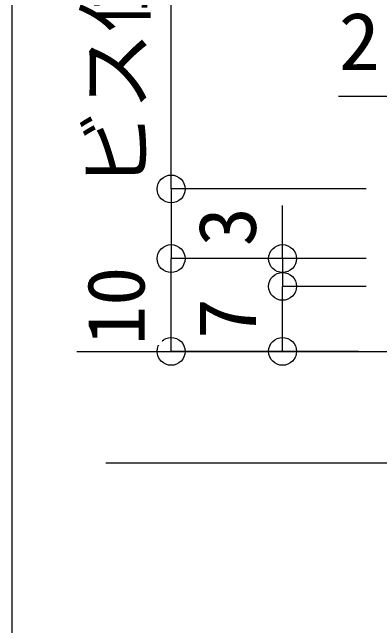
# Model space of a CAD drawing. Units: millimetres on the paper, enlarged 5 times, with parts at other scales. Extents: x -1051 to 1051, y -744 to 744.
# Drawn here: x -192.5 to -126.5, y -533.3 to -423.1 of the extents above; entities that cross this region are included whole.
import ezdxf
from ezdxf.enums import TextEntityAlignment as Align

# ---------------------------------------------------------------- set-up
doc = ezdxf.new("R2010")
doc.units = ezdxf.units.MM
doc.header["$LTSCALE"] = 5
doc.linetypes.add('CHAIN2', pattern=[12, 9, -1, 1, -1])
for name, color, linetype in [('5-0', 7, 'Continuous'), ('6-0', 5, 'Continuous'), ('6-1', 5, 'Continuous')]:
    doc.layers.add(name, color=color, linetype=linetype)
doc.styles.add('ＭＳ ゴシック', font='')
doc.styles.get('ＭＳ ゴシック').set_extended_font_data('MS Gothic')

msp = doc.modelspace()

# ---------------------------------------------------------------- linework, layer by layer
at = {"layer": '5-0', "color": 3}
msp.add_line((-192.5, -577.5), (-192.5, -257.5), dxfattribs=at)
at = {"layer": '6-0', "color": 6, "linetype": 'CHAIN2'}
msp.add_line((-180.9, -484), (193.038, -484), dxfattribs=at)
at = {"layer": '6-0', "color": 7}
for p, q in [((-175.723, -484), (-100.965, -484)), ((-175.723, -504), (179.363, -504))]:
    msp.add_line(p, q, dxfattribs=at)
at = {"layer": '6-1'}
for p, q in [((-163.965, -454.833), (-163.965, -313.44)), ((-128.965, -454.833), (-163.965, -454.833)), ((-163.965, -454.833), (-163.965, -467.333)), ((-143.965, -467.333), (-143.965, -457.798)), ((-128.965, -467.333), (-163.965, -467.333)), ((-163.965, -484), (-163.965, -467.333)), ((-128.965, -467.333), (-163.965, -467.333)), ((-130.298, -467.333), (-143.965, -467.333)), ((-143.965, -467.333), (-143.965, -472.333)), ((-128.965, -472.333), (-143.965, -472.333)), ((-143.965, -484), (-143.965, -472.333)), ((-128.965, -472.333), (-143.965, -472.333)), ((-130.298, -484), (-163.965, -484)), ((-130.298, -484), (-143.965, -484))]:
    msp.add_line(p, q, dxfattribs=at)
msp.add_lwpolyline([(-123.965, -450.412), (-123.965, -438.259), (-133.887, -438.259)], dxfattribs=at)
for centre in [(-163.965, -454.833), (-163.965, -467.333), (-143.965, -467.333), (-143.965, -472.333), (-163.965, -484), (-143.965, -484)]:
    msp.add_circle(centre, 2.5, dxfattribs=at)

# ---------------------------------------------------------------- texts
at = {"layer": '6-1', "color": 7, "style": 'ＭＳ ゴシック'}
msp.add_text('ビス位置:7.5㎜～11㎜', height=10.35, rotation=90, dxfattribs=at).set_placement((-165.631, -454.833), align=Align.BOTTOM_LEFT)

# ---------------------------------------------------------------- wipeouts: each hides what was drawn before it
at = {"color": 7}
msp.add_wipeout([(-133.887, -436.592), (-133.887, -422.481), (-126.549, -422.481), (-126.549, -436.592)], dxfattribs=at)

# ---------------------------------------------------------------- next in the draw order: texts
at = {"layer": '6-1', "color": 7, "style": 'ＭＳ ゴシック', "width": 1.05}
msp.add_text('2', height=10.35, dxfattribs=at).set_placement((-133.887, -436.592), align=Align.BOTTOM_LEFT)

# ---------------------------------------------------------------- next in the draw order: wipeouts: each hides what was drawn before it
at = {"color": 7}
for points in [[(-145.631, -465.136), (-159.742, -465.136), (-159.742, -457.798), (-145.631, -457.798)], [(-165.631, -482.863), (-179.742, -482.863), (-179.742, -468.47), (-165.631, -468.47)], [(-145.631, -481.835), (-159.742, -481.835), (-159.742, -474.497), (-145.631, -474.497)]]:
    msp.add_wipeout(points, dxfattribs=at)

# ---------------------------------------------------------------- next in the draw order: linework, layer by layer
at = {"layer": '6-1'}
for centre in [(-163.965, -467.333), (-143.965, -472.333)]:
    msp.add_circle(centre, 2.5, dxfattribs=at)

# ---------------------------------------------------------------- next in the draw order: texts
at = {"layer": '6-1', "color": 7, "style": 'ＭＳ ゴシック'}
for s, p in [('3', (-145.631, -465.136)), ('10', (-165.631, -482.863))]:
    msp.add_text(s, height=10.35, rotation=90, dxfattribs=at).set_placement(p, align=Align.BOTTOM_LEFT)
at = {"layer": '6-1', "color": 7, "style": 'ＭＳ ゴシック', "width": 1.05}
msp.add_text('7', height=10.35, rotation=90, dxfattribs=at).set_placement((-145.631, -481.835), align=Align.BOTTOM_LEFT)

doc.saveas('drawing.dxf')
